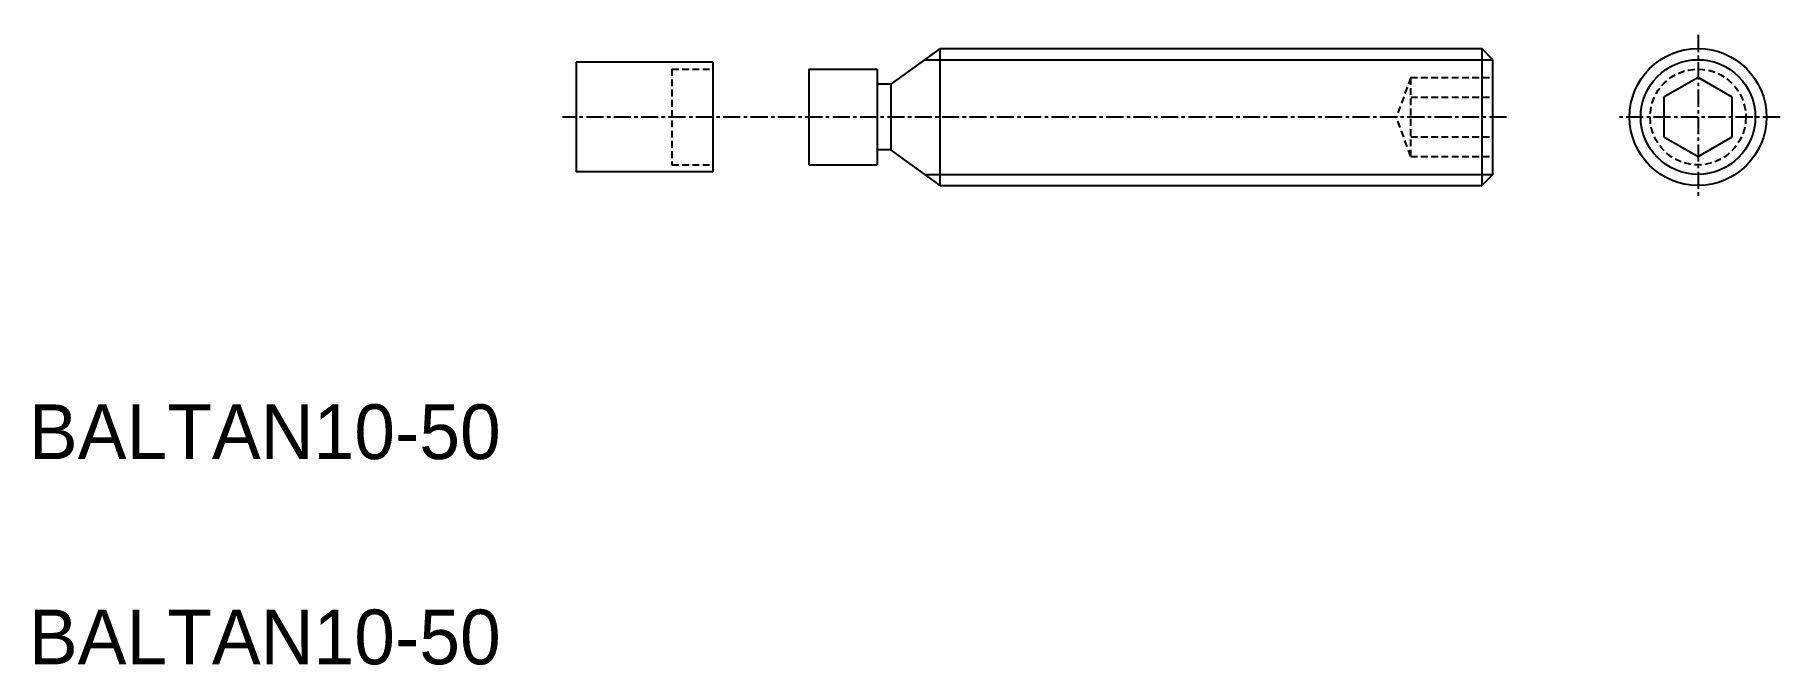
# Model space of a CAD drawing. Extents: x 10 to 138, y 10 to 56.
import ezdxf

# ---------------------------------------------------------------- set-up
doc = ezdxf.new("R2010")
doc.units = 0
doc.linetypes.add('CENTER', pattern=[2, 1.25, -0.25, 0.25, -0.25])
doc.linetypes.add('DASHED', pattern=[0.75, 0.5, -0.25])
doc.layers.get('0').update_dxf_attribs({"linetype": 'CONTINUOUS'})
doc.layers.add('CENTER', color=1, linetype='CENTER')

msp = doc.modelspace()

# ---------------------------------------------------------------- linework, layer by layer
at = {"color": 7, "linetype": 'CONTINUOUS'}
for p, q in [((76.6, 55), (73, 52.4)), ((76.6, 55), (116.19, 55)), ((76.6, 45), (76.6, 55)), ((116.19, 55), (116.19, 45)), ((117, 54.19), (116.19, 55)), ((60, 54), (50, 54)), ((50, 54), (50, 46)), ((60, 54), (60, 46)), ((117, 45.81), (117, 54.19)), ((67, 53.5), (67, 46.5)), ((67, 53.5), (72, 53.5)), ((72, 53.5), (72, 46.5)), ((73, 52.4), (72, 52.4)), ((73, 52.4), (73, 47.6)), ((132, 52.89), (129.5, 51.44)), ((134.5, 51.44), (132, 52.89)), ((129.5, 51.44), (129.5, 48.56)), ((134.5, 48.56), (134.5, 51.44)), ((129.5, 48.56), (132, 47.11)), ((132, 47.11), (134.5, 48.56)), ((73, 47.6), (72, 47.6)), ((76.6, 45), (73, 47.6)), ((60, 46), (50, 46)), ((67, 46.5), (72, 46.5)), ((76.6, 45), (116.19, 45)), ((117, 45.81), (116.19, 45))]:
    msp.add_line(p, q, dxfattribs=at)
at = {"color": 3, "linetype": 'CONTINUOUS'}
for p, q in [((75.48, 54.19), (117, 54.19)), ((75.48, 45.81), (117, 45.81))]:
    msp.add_line(p, q, dxfattribs=at)
at = {"color": 3, "linetype": 'DASHED'}
for p, q in [((57, 53.5), (57, 46.5)), ((57, 53.5), (60, 53.5)), ((111, 52.89), (109.95, 50)), ((111, 47.11), (111, 52.89)), ((111, 52.89), (117, 52.89)), ((111, 51.44), (117, 51.44)), ((111, 47.11), (109.95, 50)), ((111, 48.56), (117, 48.56)), ((57, 46.5), (60, 46.5)), ((111, 47.11), (117, 47.11))]:
    msp.add_line(p, q, dxfattribs=at)
at = {"color": 7, "linetype": 'CONTINUOUS'}
msp.add_circle((132, 50), 5, dxfattribs=at)
at = {"color": 3, "linetype": 'CONTINUOUS'}
msp.add_circle((132, 50), 4.19, dxfattribs=at)
at = {"color": 3, "linetype": 'DASHED'}
msp.add_circle((132, 50), 3.5, dxfattribs=at)
at = {"layer": 'CENTER', "color": 1, "linetype": 'CENTER'}
for p, q in [((132, 56), (132, 44)), ((118, 50), (49, 50)), ((138, 50), (126, 50))]:
    msp.add_line(p, q, dxfattribs=at)

# ---------------------------------------------------------------- texts
at = {"color": 7, "linetype": 'CONTINUOUS'}
for p in [(10, 25), (10, 10)]:
    msp.add_text('BALTAN10-50', height=4, dxfattribs=at).set_placement(p)

doc.saveas('drawing.dxf')
